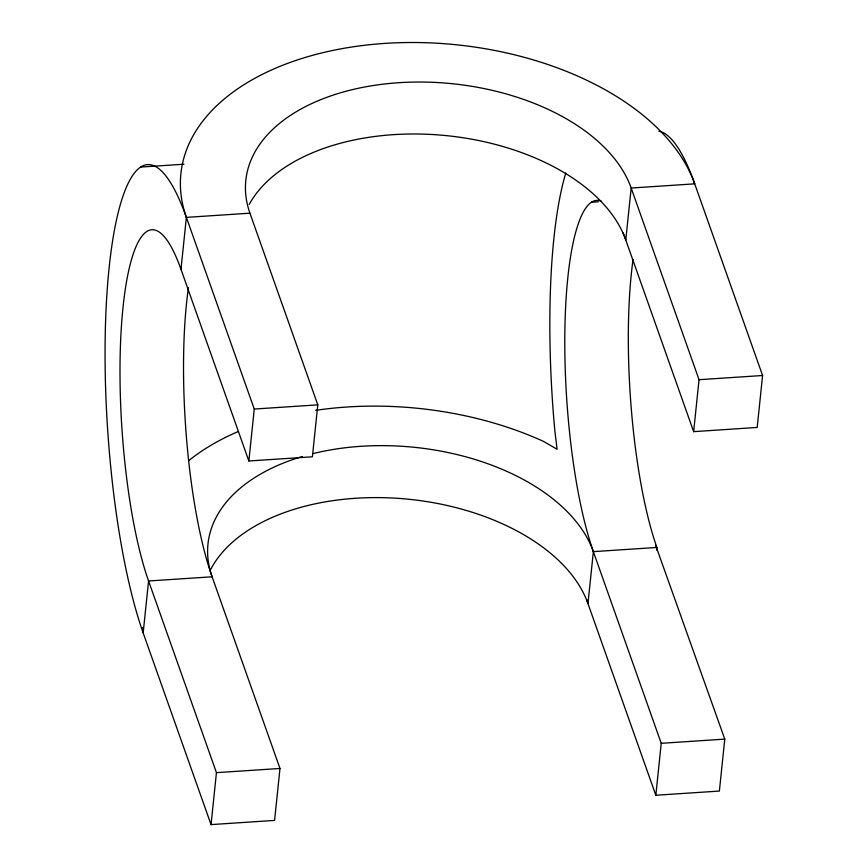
<?xml version="1.0" encoding="UTF-8"?>
<svg xmlns="http://www.w3.org/2000/svg" width="868" height="868" viewBox="0 0 868 868"><rect width="100%" height="100%" fill="white"/><g stroke="black" fill="none" stroke-linecap="round" stroke-linejoin="round"><path stroke-width="1.3" d="M658.888 131.242A261.084 57.31 86.2 0 1 694.715 183.842A261.084 156.62 5.9 0 0 384.882 43.4A261.084 156.62 5.9 0 0 186.381 217.38L180.978 269.319L248.856 460.995L312.393 456.796L317.796 404.857L249.93 213.181A195.821 117.462 5.9 0 1 398.803 82.699A195.821 117.462 5.9 0 1 631.177 188.031L694.715 183.842L762.592 375.508L757.189 427.447L693.651 431.646L625.774 239.98A195.821 42.988 86.2 0 0 623.148 232.96M188.443 287.699A195.821 42.988 86.2 0 0 212.107 576.797L279.984 768.462L274.581 820.412L211.043 824.6L216.447 772.661L148.569 580.985A195.821 42.988 86.2 0 1 123.028 307.25A195.821 42.988 86.2 0 1 180.978 269.319L180.609 266.66M248.856 460.995L254.259 409.045L186.381 217.38A261.084 57.31 86.2 0 0 109.108 267.952A261.084 57.31 86.2 0 0 143.166 632.935L211.043 824.6M601.448 201.278A195.821 42.988 86.2 0 0 564.981 324.871A195.821 42.988 86.2 0 0 593.365 551.636L587.962 603.585L655.828 795.251L719.377 791.063L724.78 739.113L655.59 545.158M656.631 550.117L656.902 547.448A195.821 42.988 86.2 0 1 633.043 259.706M655.828 795.251L661.232 743.312L593.365 551.636A195.821 117.462 5.9 0 0 313.066 453.584M693.651 431.646L699.044 379.696L631.177 188.031L625.774 239.98A195.821 117.462 5.9 0 0 444.156 135.408A195.821 117.462 5.9 0 0 249.181 204.49M140.692 167.068L183.951 164.215M186.381 217.38L249.93 213.181M591.499 202.244L598.258 201.799M254.259 409.045L317.796 404.857M699.044 379.696L762.592 375.508M593.365 551.636L656.902 547.448M216.447 772.661L279.984 768.462M661.232 743.312L724.78 739.113M586.855 599.712L587.962 603.585A195.821 117.462 5.9 0 0 404.141 498.818A195.821 117.462 5.9 0 0 210.089 570.558M142.428 627.607L143.166 632.935L148.569 580.985L212.107 576.797A195.821 117.462 5.9 0 1 302.303 456.503M565.806 173.003A261.084 57.31 86.2 0 0 554.923 431.57L557.104 449.266L543.097 441.194A261.084 156.62 5.9 0 0 315.713 410.336M188.443 460.865A261.084 156.62 5.9 0 1 237.93 431.678"/></g></svg>
